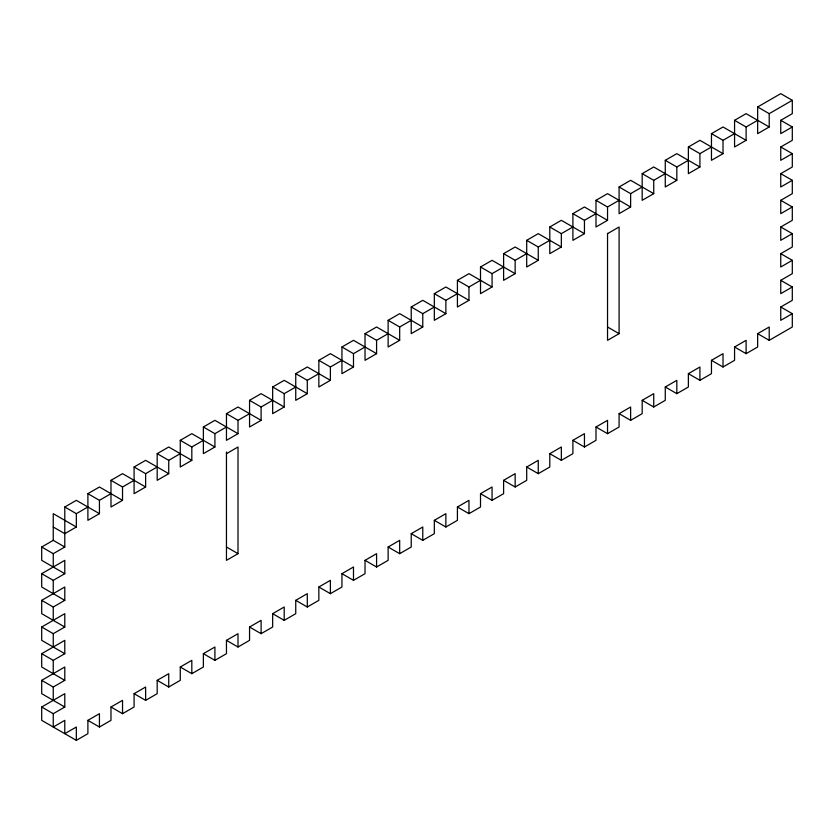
<?xml version="1.0" encoding="UTF-8"?>
<svg xmlns="http://www.w3.org/2000/svg" width="834" height="834" viewBox="0 0 834 834"><rect width="100%" height="100%" fill="white"/><g stroke="black" fill="none" stroke-linecap="round" stroke-linejoin="round"><path stroke-width="1.25" d="M87.893 720.347L99.434 727.019L99.434 713.685L87.893 720.347L87.893 733.68L76.342 740.352L41.7 720.347L41.7 707.013L64.791 693.679L64.791 707.013L41.7 693.679L41.7 680.346L64.791 667.012L64.791 680.346L41.7 667.012L41.7 653.679L64.791 640.345L64.791 653.679L41.7 640.345L41.7 627.012L64.791 613.678L64.791 627.012L41.7 613.678L41.7 600.344L64.791 587.011L64.791 600.344L41.7 587.011L41.7 573.677L64.791 560.344L64.791 573.677L41.7 560.344L41.7 547.01L53.251 553.672L64.791 547.01L64.791 506.999L76.342 500.337L99.434 513.671L99.434 500.337L87.893 493.665L87.893 520.333L99.434 513.671M87.893 493.665L99.434 487.004L122.535 500.337L122.535 487.004L134.086 480.332M122.535 500.337L110.985 506.999L110.985 480.332L122.535 473.67L145.627 487.004L145.627 473.67L134.086 466.998L134.086 493.665L145.627 487.004M134.086 466.998L145.627 460.337L168.729 473.67L168.729 460.337L180.269 453.665M168.729 473.67L157.178 480.332L157.178 453.665L168.729 447.003L191.82 460.337L191.82 447.003L180.269 440.331L180.269 466.998L191.82 460.337M180.269 440.331L191.82 433.67L214.911 447.003L214.911 433.67L203.371 426.998L203.371 453.665L214.911 447.003M203.371 426.998L214.911 420.336L238.013 433.67L238.013 420.336L226.462 413.664L226.462 440.331L238.013 433.67M226.462 413.664L238.013 407.002L261.105 420.336L261.105 407.002L272.655 400.33M261.105 420.336L249.554 426.998L249.554 400.33L261.105 393.669L284.206 407.002L284.206 393.669L295.747 386.997M284.206 407.002L272.655 413.664L272.655 386.997L284.206 380.325L307.298 393.669L307.298 380.325L295.747 373.663L295.747 400.33L307.298 393.669M295.747 373.663L307.298 366.991L330.389 380.325L330.389 366.991L341.94 360.33M330.389 380.325L318.849 386.997L318.849 360.33L330.389 353.658L353.491 366.991L353.491 353.658L341.94 346.996L341.94 373.663L353.491 366.991M341.94 346.996L353.491 340.324L376.582 353.658L376.582 340.324L388.133 333.663M376.582 353.658L365.031 360.33L365.031 333.663L376.582 326.991L399.674 340.324L399.674 326.991L388.133 320.329L388.133 346.996L399.674 340.324M388.133 320.329L399.674 313.657L422.775 326.991L422.775 313.657L411.225 306.995L411.225 333.663L422.775 326.991M411.225 306.995L422.775 300.323L445.867 313.657L445.867 300.323L434.326 293.662L434.326 320.329L445.867 313.657M434.326 293.662L445.867 286.99L468.969 300.323L468.969 286.99L480.509 280.328M468.969 300.323L457.418 306.995L457.418 280.328L468.969 273.656L492.06 286.99L492.06 273.656L480.509 266.995L480.509 293.662L492.06 286.99M480.509 266.995L492.06 260.323L515.151 273.656L515.151 260.323L503.611 253.661L503.611 280.328L515.151 273.656M503.611 253.661L515.151 246.989L538.253 260.323L538.253 246.989L549.794 240.328M538.253 260.323L526.702 266.995L526.702 240.328L538.253 233.656L561.345 246.989L561.345 233.656L572.895 226.994M561.345 246.989L549.794 253.661L549.794 226.994L561.345 220.322L584.446 233.656L584.446 220.322L572.895 213.65L572.895 240.328L584.446 233.656M572.895 213.65L584.446 206.988L607.538 220.322L607.538 206.988L619.089 200.316M607.538 220.322L595.987 226.994L595.987 200.316L607.538 193.655L630.629 206.988L630.629 193.655L619.089 186.983L619.089 213.65L630.629 206.988M619.089 186.983L630.629 180.321L653.731 193.655L653.731 180.321L665.271 173.649M653.731 193.655L642.18 200.316L642.18 173.649L653.731 166.988L676.822 180.321L676.822 166.988L665.271 160.316L665.271 186.983L676.822 180.321M665.271 160.316L676.822 153.654L699.914 166.988L699.914 153.654L711.465 146.982M699.914 166.988L688.373 173.649L688.373 146.982L699.914 140.32L723.015 153.654L723.015 140.32L734.566 133.648M723.015 153.654L711.465 160.316L711.465 133.648L723.015 126.987L746.107 140.32L746.107 126.987L734.566 120.315L734.566 146.982L746.107 140.32M734.566 120.315L746.107 113.653L769.209 126.987L769.209 113.653L792.3 100.32L792.3 113.653L780.749 120.315L780.749 133.648L792.3 126.987L792.3 140.32L780.749 146.982L780.749 160.316L792.3 153.654L792.3 166.988L780.749 173.649L780.749 186.993L792.3 180.321L792.3 193.655L780.749 200.327L780.749 213.66L792.3 206.988L792.3 220.322L780.749 226.994L780.749 240.328L792.3 233.656L792.3 246.989L780.749 253.661L780.749 266.995L792.3 260.323L792.3 273.656L780.749 280.328L780.749 293.662L792.3 286.99L792.3 300.334L780.749 306.995L780.749 320.329L792.3 313.667L792.3 327.001L769.209 340.335L757.658 333.663L757.658 346.996L746.107 353.668L734.566 346.996L734.566 360.33L723.015 367.002L711.465 360.33L711.465 373.663L699.914 380.335L688.373 373.663L688.373 386.997L676.822 393.669L665.271 386.997L665.271 400.33L653.731 407.002L642.18 400.33L642.18 413.664L630.629 420.336L619.089 413.664L619.089 426.998L607.538 433.67L595.987 426.998L595.987 440.331L584.446 447.003L572.895 440.331L572.895 453.675L561.345 460.337L549.794 453.675L549.794 467.009L538.253 473.67L526.702 467.009L526.702 480.342L515.151 487.004L503.611 480.342L503.611 493.676L492.06 500.337L480.509 493.676L480.509 507.009L468.969 513.671L457.418 507.009L457.418 520.343L445.867 527.005L434.326 520.343L434.326 533.677L422.775 540.338L411.225 533.677L411.225 547.01L399.674 553.672L388.133 547.01L388.133 560.344L376.582 567.005L365.031 560.344L365.031 573.677L353.491 580.339L341.94 573.677L341.94 587.011L330.389 593.672L318.849 587.011L318.849 600.344L307.298 607.006L295.747 600.344L295.747 613.678L284.206 620.35L272.655 613.678L272.655 627.012L261.105 633.684L249.554 627.012L249.554 640.345L238.013 647.017L226.462 640.345L226.462 653.679L214.911 660.351L203.371 653.679L203.371 667.012L191.82 673.684L180.269 667.012L180.269 680.346L168.729 687.018L157.178 680.346L157.178 693.679L145.627 700.351L134.086 693.679L134.086 707.013L122.535 713.685L110.985 707.013L110.985 720.347L99.434 727.019M769.209 126.987L757.658 133.648L757.658 106.981L780.749 93.648L792.3 100.32M64.791 506.999L76.342 513.671L87.893 506.999M99.434 500.337L110.985 493.665M145.627 473.67L157.178 466.998M191.82 447.003L203.371 440.331M214.911 433.67L226.462 426.998M238.013 420.336L249.554 413.664M307.298 380.325L318.849 373.663M353.491 353.658L365.031 346.996M399.674 326.991L411.225 320.329M422.775 313.657L434.326 306.995M445.867 300.323L457.418 293.662M492.06 273.656L503.611 266.995M515.151 260.323L526.702 253.661M584.446 220.322L595.987 213.65M630.629 193.655L642.18 186.983M676.822 166.988L688.373 160.316M746.107 126.987L757.658 120.315M41.7 547.01L53.251 540.338L64.791 547.01M76.342 513.671L76.342 527.005L64.791 533.666L53.251 527.005M226.462 453.665L238.013 447.003L238.013 553.672L226.462 560.344L226.462 452.038M607.538 233.656L619.089 226.994L619.089 333.663L607.538 340.335L607.538 233.332M41.7 573.677L53.251 580.339L64.791 573.677M41.7 600.344L53.251 607.006L64.791 600.344M41.7 627.012L53.251 633.673L64.791 627.012M41.7 653.679L53.251 660.351L64.791 653.679M41.7 680.346L53.251 687.018L64.791 680.346M41.7 707.013L53.251 713.685L64.791 707.013M110.985 707.013L122.535 700.351L122.535 713.685M134.086 693.679L145.627 687.018L145.627 700.351M157.178 680.346L168.729 673.684L168.729 687.018M180.269 667.012L191.82 660.351L191.82 673.684M203.371 653.679L214.911 647.017L214.911 660.351M226.462 640.345L238.013 633.684L238.013 647.017M249.554 627.012L261.105 620.35L261.105 633.684M272.655 613.678L284.206 607.006L284.206 620.35M295.747 600.344L307.298 593.672L307.298 607.006M318.849 587.011L330.389 580.339L330.389 593.672M341.94 573.677L353.491 567.005L353.491 580.339M365.031 560.344L376.582 553.672L376.582 567.005M388.133 547.01L399.674 540.338L399.674 553.672M411.225 533.677L422.775 527.005L422.775 540.338M434.326 520.343L445.867 513.671L445.867 527.005M457.418 507.009L468.969 500.337L468.969 513.671M480.509 493.676L492.06 487.004L492.06 500.337M503.611 480.342L515.151 473.67L515.151 487.004M526.702 467.009L538.253 460.337L538.253 473.67M549.794 453.675L561.345 447.003L561.345 460.337M572.895 440.331L584.446 433.67L584.446 447.003M595.987 426.998L607.538 420.336L607.538 433.67M619.089 413.664L630.629 407.002L630.629 420.336M642.18 400.33L653.731 393.669L653.731 407.002M665.271 386.997L676.822 380.335L676.822 393.669M688.373 373.663L699.914 367.002L699.914 380.335M711.465 360.33L723.015 353.668L723.015 367.002M734.566 346.996L746.107 340.335L746.107 353.668M757.658 333.663L769.209 327.001L769.209 340.335M757.658 106.981L769.209 113.653M780.749 120.315L792.3 126.987M780.749 146.982L792.3 153.654M711.465 133.648L723.015 140.32M780.749 173.649L792.3 180.321M688.373 146.982L699.914 153.654M780.749 200.327L792.3 206.988M780.749 226.994L792.3 233.656M642.18 173.649L653.731 180.321M780.749 253.661L792.3 260.323M780.749 280.328L792.3 286.99M595.987 200.316L607.538 206.988M780.749 306.995L792.3 313.667M549.794 226.994L561.345 233.656M526.702 240.328L538.253 246.989M607.538 327.001L619.089 333.663M457.418 280.328L468.969 286.99M365.031 333.663L376.582 340.324M318.849 360.33L330.389 366.991M272.655 386.997L284.206 393.669M249.554 400.33L261.105 407.002M157.178 453.665L168.729 460.337M110.985 480.332L122.535 487.004M226.462 547.01L238.013 553.672M76.342 527.005L53.251 513.671L53.251 540.338M76.342 740.352L76.342 727.019L64.791 733.68L64.791 720.347L53.251 727.019L53.251 713.685M53.251 553.672L53.251 567.005M53.251 580.339L53.251 593.672M53.251 607.006L53.251 620.34M53.251 633.673L53.251 647.007M53.251 660.351L53.251 673.684M53.251 687.018L53.251 700.351"/></g></svg>
